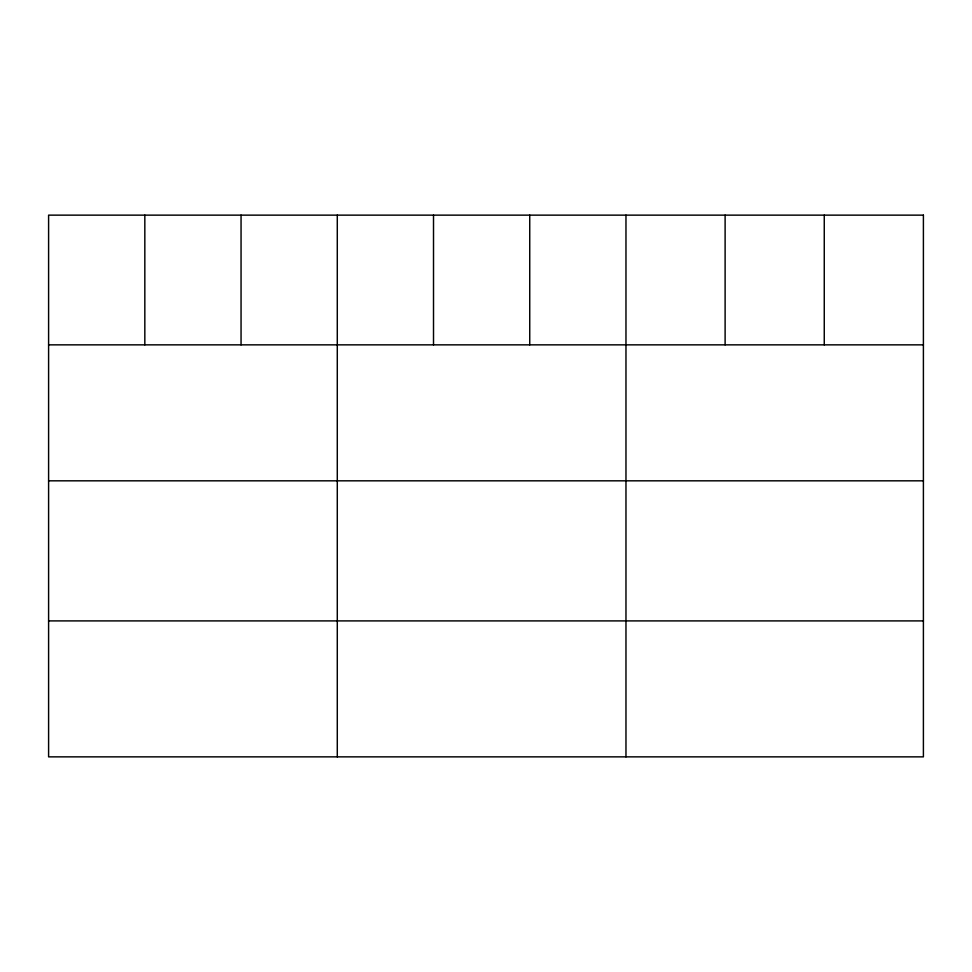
<?xml version="1.0" encoding="UTF-8"?>
<svg xmlns="http://www.w3.org/2000/svg" width="972" height="972" viewBox="0 0 972 972"><rect width="100%" height="100%" fill="white"/><g stroke="black" fill="none" stroke-linecap="round" stroke-linejoin="round"><path stroke-width="1.46" d="M48.6 344.853L923.4 344.853M48.6 480.824L923.4 480.824M48.6 620.901L923.4 620.901M824.256 215.14L824.256 344.853M725.112 215.14L725.112 344.853M625.968 215.14L625.968 756.86M529.74 215.14L529.74 344.853M433.512 215.14L433.512 344.853M337.284 215.14L337.284 756.86M241.056 215.14L241.056 344.853M144.828 215.14L144.828 344.853M923.4 215.14L48.6 215.14L48.6 756.86L923.4 756.86L923.4 215.14"/></g></svg>
